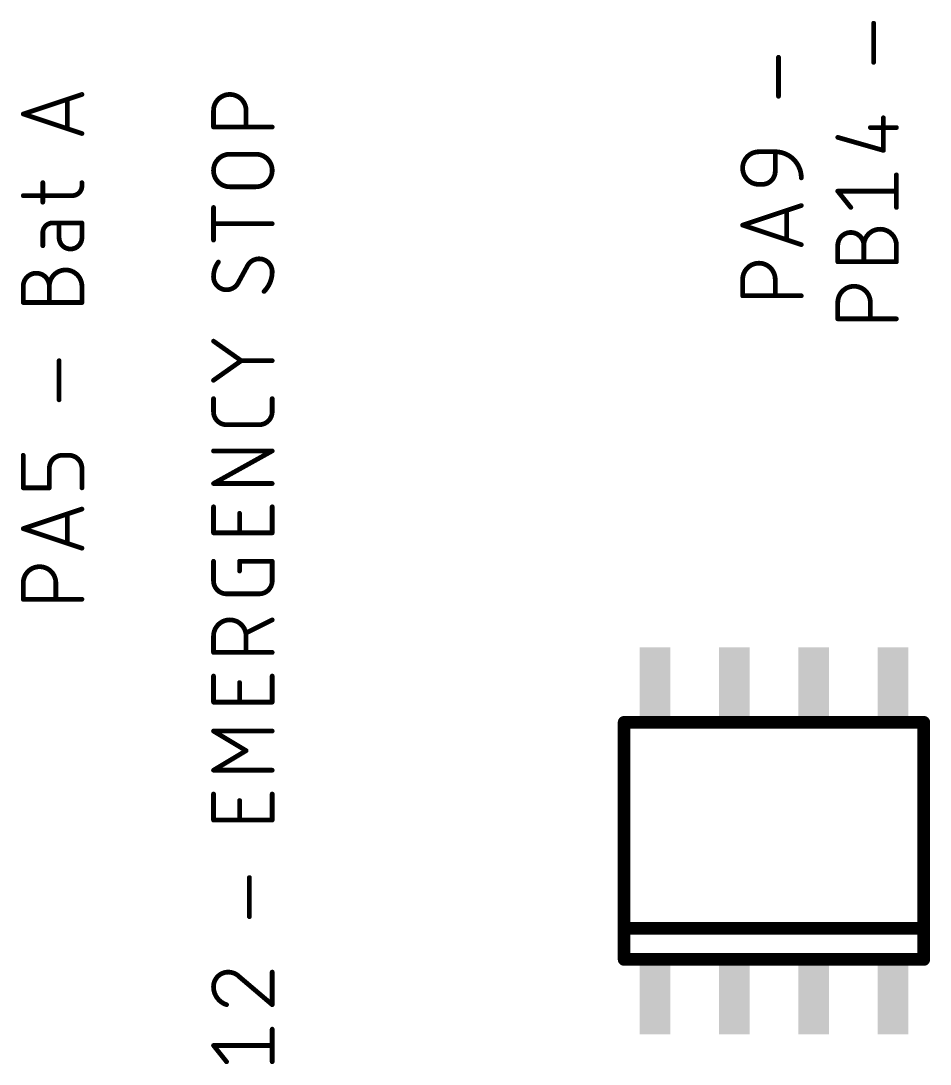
# Model space of a CAD drawing. Extents: x -18 to 127, y -8 to 112.
# Drawn here: x 13.94 to 28.5, y 29.42 to 46.14 of the extents above; entities that cross this region are included whole.
import ezdxf

# ---------------------------------------------------------------- set-up
doc = ezdxf.new("R2010")
doc.units = 0
doc.layers.add('21', color=253, linetype='CONTINUOUS')
doc.layers.add('51', color=253, linetype='CONTINUOUS')

# ---------------------------------------------------------------- blocks, each defined once
blk = doc.blocks.new('RECT')
blk.add_solid([(-0.5, -0.5), (0.5, -0.5), (-0.5, 0.5), (0.5, 0.5)])

msp = doc.modelspace()

# ---------------------------------------------------------------- linework, layer by layer
at = {"layer": '21', "const_width": 0.0762}
for points in [[(27.5964, 45.4761), (27.5964, 46.1026)], [(26.0724, 44.9317), (26.0724, 45.5582)], [(13.9741, 44.6486), (14.9139, 44.9619)], [(14.679, 44.8836), (14.679, 44.4137)], [(14.9139, 44.3354), (13.9741, 44.6486)], [(17.0221, 44.4398), (17.0221, 44.7008)], [(17.5442, 44.7008), (17.5442, 44.4398)], [(17.9619, 44.4398), (17.0221, 44.4398)], [(27.7531, 44.0653), (27.7531, 44.5874)], [(27.0221, 44.2741), (27.7531, 44.0653)], [(27.5442, 44.4307), (27.9619, 44.4307)], [(17.2832, 44.0039), (17.7008, 44.0039)], [(25.7592, 44.043), (26.0202, 44.043)], [(26.0202, 44.043), (26.0202, 43.7297)], [(27.9619, 43.1509), (27.9619, 43.673)], [(14.2874, 43.2352), (14.2874, 43.5484)], [(14.9139, 43.4962), (14.9139, 43.5484)], [(17.7008, 43.4818), (17.2832, 43.4818)], [(25.8114, 43.5209), (25.7592, 43.5209)], [(13.9741, 43.3396), (14.7573, 43.3396)], [(27.2309, 43.1509), (27.0221, 43.4119)], [(27.0221, 43.4119), (27.9619, 43.4119)], [(17.0221, 42.6284), (17.0221, 43.1505)], [(25.4981, 42.8675), (26.4379, 43.1808)], [(26.203, 43.1025), (26.203, 42.6326)], [(14.9139, 42.9022), (14.444, 42.9022)], [(14.5484, 42.9022), (14.5484, 42.6673)], [(14.9139, 42.6673), (14.9139, 42.9022)], [(17.9619, 42.8894), (17.0221, 42.8894)], [(26.4379, 42.5542), (25.4981, 42.8675)], [(14.2874, 42.7456), (14.2874, 42.5367)], [(27.0221, 42.2801), (27.0221, 42.5411)], [(27.4398, 42.2801), (27.4398, 42.5411)], [(27.9619, 42.5411), (27.9619, 42.2801)], [(27.9619, 42.2801), (27.0221, 42.2801)], [(17.5703, 42.2231), (17.4137, 41.9359)], [(25.4981, 41.7357), (25.4981, 41.9967)], [(26.0202, 41.9967), (26.0202, 41.7357)], [(13.9741, 41.627), (13.9741, 41.8881)], [(14.3918, 41.627), (14.3918, 41.8881)], [(14.9139, 41.8881), (14.9139, 41.627)], [(14.9139, 41.627), (13.9741, 41.627)], [(26.4379, 41.7357), (25.4981, 41.7357)], [(27.0221, 41.3657), (27.0221, 41.6267)], [(27.5442, 41.6267), (27.5442, 41.3657)], [(27.9619, 41.3657), (27.0221, 41.3657)], [(17.4659, 40.6949), (17.0221, 41.0081)], [(14.5484, 40.0682), (14.5484, 40.6947)], [(17.0221, 40.3816), (17.4659, 40.6949)], [(17.9619, 40.6949), (17.4659, 40.6949)], [(17.0221, 39.8781), (17.0221, 40.0869)], [(17.9619, 40.0869), (17.9619, 39.8781)], [(17.7531, 39.6692), (17.2309, 39.6692)], [(17.0221, 38.7269), (17.9619, 39.249)], [(17.9619, 39.249), (17.0221, 39.249)], [(13.9741, 38.6574), (13.9741, 39.1795)], [(14.7051, 39.1795), (14.6006, 39.1795)], [(14.3918, 38.9706), (14.3918, 38.6574)], [(14.9139, 38.6574), (14.9139, 38.9706)], [(14.3918, 38.6574), (13.9741, 38.6574)], [(17.9619, 38.7269), (17.0221, 38.7269)], [(13.9741, 38.004), (14.9139, 38.3173)], [(17.0221, 37.9362), (17.0221, 38.3539)], [(17.4398, 37.9362), (17.4398, 38.2495)], [(17.9619, 38.3539), (17.9619, 37.9362)], [(14.679, 38.239), (14.679, 37.7691)], [(14.9139, 37.6908), (13.9741, 38.004)], [(17.9619, 37.9362), (17.0221, 37.9362)], [(17.0221, 37.1679), (17.0221, 37.4812)], [(17.4398, 37.3246), (17.4398, 37.4812)], [(17.4398, 37.4812), (17.9619, 37.4812)], [(17.9619, 37.4812), (17.9619, 37.1679)], [(13.9741, 36.8722), (13.9741, 37.1332)], [(14.4962, 37.1332), (14.4962, 36.8722)], [(17.7531, 36.9591), (17.2309, 36.9591)], [(14.9139, 36.8722), (13.9741, 36.8722)], [(17.9619, 36.542), (17.5442, 36.3332)], [(17.0221, 36.0199), (17.0221, 36.281)], [(17.5442, 36.281), (17.5442, 36.0199)], [(17.9619, 36.0199), (17.0221, 36.0199)], [(17.0221, 35.2235), (17.0221, 35.6412)], [(17.9619, 35.6412), (17.9619, 35.2235)], [(17.4398, 35.2235), (17.4398, 35.5368)], [(17.9619, 35.2235), (17.0221, 35.2235)], [(17.5442, 34.4465), (17.0221, 34.7598)], [(17.0221, 34.7598), (17.9619, 34.7598)], [(17.0221, 34.1332), (17.5442, 34.4465)], [(17.9619, 34.1332), (17.0221, 34.1332)], [(17.0221, 33.3338), (17.0221, 33.7514)], [(17.9619, 33.7514), (17.9619, 33.3338)], [(17.4398, 33.3338), (17.4398, 33.647)], [(17.9619, 33.3338), (17.0221, 33.3338)], [(17.5964, 31.7863), (17.5964, 32.4128)], [(17.9619, 30.3755), (17.9619, 30.8976)], [(17.4398, 30.8193), (17.9619, 30.3755)], [(17.9619, 29.4611), (17.9619, 29.9832)], [(17.2309, 29.4611), (17.0221, 29.7221)], [(17.0221, 29.7221), (17.9619, 29.7221)]]:
    msp.add_lwpolyline(points, dxfattribs=at)
at = {"layer": '21'}
for points, const_width in [([(27.6155, 46.1026, 1), (27.5774, 46.1026)], 0.0381), ([(26.0915, 45.5582, 1), (26.0534, 45.5582)], 0.0381), ([(27.5774, 45.4761, 1), (27.6155, 45.4761)], 0.0381), ([(14.9199, 44.9438, 1), (14.9079, 44.98)], 0.0381), ([(17.5442, 44.7008, 1), (17.0221, 44.7008)], 0.0762), ([(14.698, 44.8836, 1), (14.6599, 44.8836)], 0.0381), ([(26.0534, 44.9317, 1), (26.0915, 44.9317)], 0.0381), ([(13.9801, 44.6667, 1), (13.9681, 44.6306)], 0.0381), ([(13.9681, 44.6667, 1), (13.9801, 44.6306)], 0.0381), ([(17.0412, 44.7008, 1), (17.0031, 44.7008)], 0.0381), ([(17.0031, 44.7008, 1), (17.0412, 44.7008)], 0.0381), ([(17.5633, 44.7008, 1), (17.5252, 44.7008)], 0.0381), ([(17.5252, 44.7008, 1), (17.5633, 44.7008)], 0.0381), ([(17.0221, 44.4588, 1), (17.0221, 44.4207)], 0.0381), ([(17.9619, 44.4207, 1), (17.9619, 44.4588)], 0.0381), ([(27.7721, 44.5874, 1), (27.734, 44.5874)], 0.0381), ([(14.6599, 44.4137, 1), (14.698, 44.4137)], 0.0381), ([(14.9079, 44.3173, 1), (14.9199, 44.3534)], 0.0381), ([(17.0031, 44.4398, 1), (17.0412, 44.4398)], 0.0381), ([(17.5252, 44.4398, 1), (17.5633, 44.4398)], 0.0381), ([(27.0273, 44.2924, 1), (27.0169, 44.2558)], 0.0381), ([(27.5442, 44.4498, 1), (27.5442, 44.4117)], 0.0381), ([(27.9619, 44.4117, 1), (27.9619, 44.4498)], 0.0381), ([(17.2832, 44.0039, 1), (17.2832, 43.4818)], 0.0762), ([(17.2832, 44.023, 1), (17.2832, 43.9849)], 0.0381), ([(17.2832, 43.9848, 1), (17.2832, 44.0229)], 0.0381), ([(17.7008, 44.023, 1), (17.7008, 43.9849)], 0.0381), ([(17.7008, 43.4818, 1), (17.7008, 44.0039)], 0.0762), ([(17.7008, 43.9849, 1), (17.7008, 44.023)], 0.0381), ([(25.7592, 44.043, 1), (25.7592, 43.5209)], 0.0762), ([(25.7592, 44.062, 1), (25.7592, 44.0239)], 0.0381), ([(25.7592, 44.0239, 1), (25.7592, 44.062)], 0.0381), ([(26.4379, 43.6253, 0.4142), (26.0202, 44.043)], 0.0762), ([(26.0202, 44.062, 1), (26.0202, 44.0239)], 0.0381), ([(26.0393, 44.043, 1), (26.0012, 44.043)], 0.0381), ([(26.0202, 44.0239, 1), (26.0202, 44.062)], 0.0381), ([(27.734, 44.0653, 1), (27.7721, 44.0653)], 0.0381), ([(27.7478, 44.0469, 1), (27.7583, 44.0836)], 0.0381), ([(25.8114, 43.5209, 0.4142), (26.0202, 43.7297)], 0.0762), ([(26.0393, 43.7297, 1), (26.0012, 43.7297)], 0.0381), ([(26.0012, 43.7297, 1), (26.0393, 43.7297)], 0.0381), ([(26.4189, 43.6253, 1), (26.457, 43.6253)], 0.0381), ([(27.9809, 43.673, 1), (27.9428, 43.673)], 0.0381), ([(14.3064, 43.5484, 1), (14.2683, 43.5484)], 0.0381), ([(14.7573, 43.3396, 0.4142), (14.9139, 43.4962)], 0.0762), ([(14.9329, 43.5484, 1), (14.8948, 43.5484)], 0.0381), ([(14.9329, 43.4962, 1), (14.8948, 43.4962)], 0.0381), ([(14.8948, 43.4962, 1), (14.9329, 43.4962)], 0.0381), ([(17.2832, 43.5008, 1), (17.2832, 43.4627)], 0.0381), ([(17.2832, 43.4627, 1), (17.2832, 43.5008)], 0.0381), ([(17.7008, 43.5008, 1), (17.7008, 43.4627)], 0.0381), ([(17.7008, 43.4627, 1), (17.7008, 43.5008)], 0.0381), ([(25.7592, 43.5399, 1), (25.7592, 43.5018)], 0.0381), ([(25.7592, 43.5018, 1), (25.7592, 43.5399)], 0.0381), ([(25.8114, 43.5399, 1), (25.8114, 43.5018)], 0.0381), ([(25.8114, 43.5018, 1), (25.8114, 43.5399)], 0.0381), ([(13.9741, 43.3586, 1), (13.9741, 43.3205)], 0.0381), ([(14.7573, 43.3586, 1), (14.7573, 43.3205)], 0.0381), ([(14.7573, 43.3205, 1), (14.7573, 43.3586)], 0.0381), ([(27.037, 43.4238, 1), (27.0072, 43.4)], 0.0381), ([(27.0221, 43.431, 1), (27.0221, 43.3929)], 0.0381), ([(27.9619, 43.3929, 1), (27.9619, 43.431)], 0.0381), ([(14.2683, 43.2352, 1), (14.3064, 43.2352)], 0.0381), ([(17.0412, 43.1505, 1), (17.0031, 43.1505)], 0.0381), ([(26.222, 43.1025, 1), (26.1839, 43.1025)], 0.0381), ([(26.4439, 43.1627, 1), (26.4319, 43.1989)], 0.0381), ([(27.2161, 43.139, 1), (27.2458, 43.1628)], 0.0381), ([(27.9428, 43.1509, 1), (27.9809, 43.1509)], 0.0381), ([(14.444, 42.9022, 0.4142), (14.2874, 42.7456)], 0.0762), ([(14.444, 42.9213, 1), (14.444, 42.8832)], 0.0381), ([(14.444, 42.8832, 1), (14.444, 42.9213)], 0.0381), ([(14.5675, 42.9022, 1), (14.5294, 42.9022)], 0.0381), ([(14.9329, 42.9022, 1), (14.8948, 42.9022)], 0.0381), ([(14.9139, 42.8832, 1), (14.9139, 42.9213)], 0.0381), ([(17.0221, 42.9085, 1), (17.0221, 42.8704)], 0.0381), ([(17.9619, 42.8704, 1), (17.9619, 42.9085)], 0.0381), ([(25.5041, 42.8856, 1), (25.4921, 42.8494)], 0.0381), ([(25.4921, 42.8856, 1), (25.5041, 42.8494)], 0.0381), ([(27.9619, 42.5411, 1), (27.4398, 42.5411)], 0.0762), ([(14.3064, 42.7456, 1), (14.2683, 42.7456)], 0.0381), ([(14.2683, 42.7456, 1), (14.3064, 42.7456)], 0.0381), ([(14.5484, 42.6673, 1), (14.9139, 42.6673)], 0.0762), ([(14.5675, 42.6673, 1), (14.5294, 42.6673)], 0.0381), ([(14.5294, 42.6673, 1), (14.5675, 42.6673)], 0.0381), ([(14.9329, 42.6673, 1), (14.8948, 42.6673)], 0.0381), ([(14.8948, 42.6673, 1), (14.9329, 42.6673)], 0.0381), ([(17.0031, 42.6284, 1), (17.0412, 42.6284)], 0.0381), ([(26.1839, 42.6326, 1), (26.222, 42.6326)], 0.0381), ([(27.4398, 42.5411, 1), (27.0221, 42.5411)], 0.0762), ([(14.2683, 42.5367, 1), (14.3064, 42.5367)], 0.0381), ([(26.4319, 42.5362, 1), (26.4439, 42.5723)], 0.0381), ([(27.0412, 42.5411, 1), (27.0031, 42.5411)], 0.0381), ([(27.0031, 42.5411, 1), (27.0412, 42.5411)], 0.0381), ([(27.4588, 42.5411, 1), (27.4207, 42.5411)], 0.0381), ([(27.4207, 42.5411, 1), (27.4588, 42.5411)], 0.0381), ([(27.4207, 42.5411, 1), (27.4588, 42.5411)], 0.0381), ([(27.9809, 42.5411, 1), (27.9428, 42.5411)], 0.0381), ([(27.9428, 42.5411, 1), (27.9809, 42.5411)], 0.0381), ([(17.1004, 42.2753, 0.1623), (17.0221, 42.0403)], 0.0762), ([(17.1157, 42.2639, 1), (17.0852, 42.2867)], 0.0381), ([(17.7531, 42.3275, 0.2656), (17.5703, 42.2231)], 0.0762), ([(17.7531, 42.3466, 1), (17.7531, 42.3085)], 0.0381), ([(17.9619, 42.1187, 0.4142), (17.7531, 42.3275)], 0.0762), ([(17.7531, 42.3085, 1), (17.7531, 42.3466)], 0.0381), ([(26.0202, 41.9967, 1), (25.4981, 41.9967)], 0.0762), ([(27.0221, 42.2991, 1), (27.0221, 42.261)], 0.0381), ([(27.0031, 42.2801, 1), (27.0412, 42.2801)], 0.0381), ([(27.4207, 42.2801, 1), (27.4588, 42.2801)], 0.0381), ([(27.9428, 42.2801, 1), (27.9809, 42.2801)], 0.0381), ([(27.9619, 42.261, 1), (27.9619, 42.2991)], 0.0381), ([(14.3918, 41.8881, 1), (13.9741, 41.8881)], 0.0762), ([(14.9139, 41.8881, 1), (14.3918, 41.8881)], 0.0762), ([(17.5539, 42.2328, 1), (17.5867, 42.2134)], 0.0381), ([(17.587, 42.214, 1), (17.5536, 42.2322)], 0.0381), ([(17.8314, 41.8054, 0.2), (17.9619, 42.1187)], 0.0762), ([(17.9428, 42.1187, 1), (17.9809, 42.1187)], 0.0381), ([(17.9809, 42.1187, 1), (17.9429, 42.1187)], 0.0381), ([(17.0221, 42.0403, 0.4142), (17.2309, 41.8315)], 0.0762), ([(17.0412, 42.0403, 1), (17.0031, 42.0403)], 0.0381), ([(17.0031, 42.0403, 1), (17.0412, 42.0403)], 0.0381), ([(17.2309, 41.8315, 0.2656), (17.4137, 41.9359)], 0.0762), ([(17.397, 41.945, 1), (17.4304, 41.9268)], 0.0381), ([(17.4301, 41.9263, 1), (17.3973, 41.9456)], 0.0381), ([(25.5172, 41.9967, 1), (25.4791, 41.9967)], 0.0381), ([(25.4791, 41.9967, 1), (25.5172, 41.9967)], 0.0381), ([(26.0393, 41.9967, 1), (26.0012, 41.9967)], 0.0381), ([(26.0012, 41.9967, 1), (26.0393, 41.9967)], 0.0381), ([(13.9931, 41.8881, 1), (13.955, 41.8881)], 0.0381), ([(13.955, 41.8881, 1), (13.9931, 41.8881)], 0.0381), ([(14.4108, 41.8881, 1), (14.3727, 41.8881)], 0.0381), ([(14.3727, 41.8881, 1), (14.4108, 41.8881)], 0.0381), ([(14.3727, 41.8881, 1), (14.4108, 41.8881)], 0.0381), ([(14.9329, 41.8881, 1), (14.8948, 41.8881)], 0.0381), ([(14.8948, 41.8881, 1), (14.9329, 41.8881)], 0.0381), ([(17.2309, 41.8505, 1), (17.2309, 41.8125)], 0.0381), ([(17.2309, 41.8125, 1), (17.2309, 41.8506)], 0.0381), ([(17.818, 41.8189, 1), (17.8448, 41.7919)], 0.0381), ([(27.5442, 41.6267, 1), (27.0221, 41.6267)], 0.0762), ([(13.9741, 41.6461, 1), (13.9741, 41.608)], 0.0381), ([(13.955, 41.627, 1), (13.9931, 41.627)], 0.0381), ([(14.3727, 41.627, 1), (14.4108, 41.627)], 0.0381), ([(14.8948, 41.627, 1), (14.9329, 41.627)], 0.0381), ([(14.9139, 41.608, 1), (14.9139, 41.6461)], 0.0381), ([(25.4981, 41.7547, 1), (25.4981, 41.7166)], 0.0381), ([(25.4791, 41.7357, 1), (25.5172, 41.7357)], 0.0381), ([(26.0012, 41.7357, 1), (26.0393, 41.7357)], 0.0381), ([(26.4379, 41.7166, 1), (26.4379, 41.7547)], 0.0381), ([(27.0412, 41.6267, 1), (27.0031, 41.6267)], 0.0381), ([(27.0031, 41.6267, 1), (27.0412, 41.6267)], 0.0381), ([(27.5633, 41.6267, 1), (27.5252, 41.6267)], 0.0381), ([(27.5252, 41.6267, 1), (27.5633, 41.6267)], 0.0381), ([(27.0221, 41.3847, 1), (27.0221, 41.3466)], 0.0381), ([(27.0031, 41.3657, 1), (27.0412, 41.3657)], 0.0381), ([(27.5252, 41.3657, 1), (27.5633, 41.3657)], 0.0381), ([(27.9619, 41.3466, 1), (27.9619, 41.3847)], 0.0381), ([(17.0331, 41.0237, 1), (17.0111, 40.9926)], 0.0381), ([(14.5675, 40.6947, 1), (14.5294, 40.6947)], 0.0381), ([(17.4659, 40.7139, 1), (17.4659, 40.6758)], 0.0381), ([(17.4769, 40.6793, 1), (17.4549, 40.7104)], 0.0381), ([(17.4549, 40.6793, 1), (17.4769, 40.7104)], 0.0381), ([(17.9619, 40.6758, 1), (17.9619, 40.7139)], 0.0381), ([(17.0111, 40.3972, 1), (17.0331, 40.366)], 0.0381), ([(17.0412, 40.0869, 1), (17.0031, 40.0869)], 0.0381), ([(17.9809, 40.0869, 1), (17.9428, 40.0869)], 0.0381), ([(14.5294, 40.0682, 1), (14.5675, 40.0682)], 0.0381), ([(17.0221, 39.8781, 0.4142), (17.2309, 39.6692)], 0.0762), ([(17.0411, 39.8781, 1), (17.003, 39.8781)], 0.0381), ([(17.0031, 39.8781, 1), (17.0412, 39.8781)], 0.0381), ([(17.7531, 39.6692, 0.4142), (17.9619, 39.8781)], 0.0762), ([(17.9809, 39.8781, 1), (17.9428, 39.8781)], 0.0381), ([(17.9428, 39.8781, 1), (17.9809, 39.8781)], 0.0381), ([(17.2309, 39.6883, 1), (17.2309, 39.6502)], 0.0381), ([(17.2309, 39.6502, 1), (17.2309, 39.6883)], 0.0381), ([(17.7531, 39.6883, 1), (17.7531, 39.6502)], 0.0381), ([(17.7531, 39.6502, 1), (17.7531, 39.6883)], 0.0381), ([(17.0221, 39.2681, 1), (17.0221, 39.23)], 0.0381), ([(17.9712, 39.2324, 1), (17.9526, 39.2657)], 0.0381), ([(17.9619, 39.23, 1), (17.9619, 39.2681)], 0.0381), ([(13.9931, 39.1795, 1), (13.955, 39.1795)], 0.0381), ([(14.6006, 39.1795, 0.4142), (14.3918, 38.9706)], 0.0762), ([(14.6006, 39.1985, 1), (14.6006, 39.1604)], 0.0381), ([(14.6006, 39.1604, 1), (14.6006, 39.1985)], 0.0381), ([(14.9139, 38.9706, 0.4142), (14.7051, 39.1795)], 0.0762), ([(14.7051, 39.1985, 1), (14.7051, 39.1604)], 0.0381), ([(14.7051, 39.1604, 1), (14.7051, 39.1985)], 0.0381), ([(14.4108, 38.9706, 1), (14.3727, 38.9706)], 0.0381), ([(14.3727, 38.9706, 1), (14.4108, 38.9706)], 0.0381), ([(14.9329, 38.9706, 1), (14.8948, 38.9706)], 0.0381), ([(14.8948, 38.9706, 1), (14.9329, 38.9706)], 0.0381), ([(13.9741, 38.6764, 1), (13.9741, 38.6383)], 0.0381), ([(13.955, 38.6574, 1), (13.9931, 38.6574)], 0.0381), ([(14.3727, 38.6574, 1), (14.4108, 38.6574)], 0.0381), ([(14.3918, 38.6383, 1), (14.3918, 38.6764)], 0.0381), ([(14.8948, 38.6574, 1), (14.9329, 38.6574)], 0.0381), ([(17.0221, 38.746, 1), (17.0221, 38.7079)], 0.0381), ([(17.0128, 38.7436, 1), (17.0314, 38.7103)], 0.0381), ([(17.9619, 38.7079, 1), (17.9619, 38.746)], 0.0381), ([(14.9199, 38.2992, 1), (14.9079, 38.3354)], 0.0381), ([(17.0412, 38.3539, 1), (17.0031, 38.3539)], 0.0381), ([(17.4588, 38.2495, 1), (17.4207, 38.2495)], 0.0381), ([(17.9809, 38.3539, 1), (17.9428, 38.3539)], 0.0381), ([(14.698, 38.239, 1), (14.6599, 38.239)], 0.0381), ([(13.9801, 38.0221, 1), (13.9681, 37.986)], 0.0381), ([(13.9681, 38.0221, 1), (13.9801, 37.986)], 0.0381), ([(17.0221, 37.9553, 1), (17.0221, 37.9172)], 0.0381), ([(17.0031, 37.9362, 1), (17.0412, 37.9362)], 0.0381), ([(17.4207, 37.9362, 1), (17.4588, 37.9362)], 0.0381), ([(17.9428, 37.9362, 1), (17.9809, 37.9362)], 0.0381), ([(17.9619, 37.9172, 1), (17.9619, 37.9553)], 0.0381), ([(14.6599, 37.7691, 1), (14.698, 37.7691)], 0.0381), ([(14.9079, 37.6727, 1), (14.9199, 37.7088)], 0.0381), ([(17.0412, 37.4812, 1), (17.0031, 37.4812)], 0.0381), ([(17.4398, 37.5003, 1), (17.4398, 37.4622)], 0.0381), ([(17.4588, 37.4812, 1), (17.4207, 37.4812)], 0.0381), ([(17.9809, 37.4812, 1), (17.9428, 37.4812)], 0.0381), ([(17.9619, 37.4622, 1), (17.9619, 37.5003)], 0.0381), ([(14.4962, 37.1332, 1), (13.9741, 37.1332)], 0.0762), ([(17.4207, 37.3246, 1), (17.4588, 37.3246)], 0.0381), ([(13.9931, 37.1332, 1), (13.955, 37.1332)], 0.0381), ([(13.955, 37.1332, 1), (13.9931, 37.1332)], 0.0381), ([(14.5153, 37.1332, 1), (14.4772, 37.1332)], 0.0381), ([(14.4772, 37.1332, 1), (14.5153, 37.1332)], 0.0381), ([(17.0221, 37.1679, 0.4142), (17.2309, 36.9591)], 0.0762), ([(17.0411, 37.1679, 1), (17.003, 37.1679)], 0.0381), ([(17.0031, 37.1679, 1), (17.0412, 37.1679)], 0.0381), ([(17.7531, 36.9591, 0.4142), (17.9619, 37.1679)], 0.0762), ([(17.9809, 37.1679, 1), (17.9428, 37.1679)], 0.0381), ([(17.9428, 37.1679, 1), (17.9809, 37.1679)], 0.0381), ([(17.2309, 36.9782, 1), (17.2309, 36.9401)], 0.0381), ([(17.2309, 36.9401, 1), (17.2309, 36.9782)], 0.0381), ([(17.7531, 36.9782, 1), (17.7531, 36.9401)], 0.0381), ([(17.7531, 36.9401, 1), (17.7531, 36.9782)], 0.0381), ([(13.9741, 36.8912, 1), (13.9741, 36.8531)], 0.0381), ([(13.955, 36.8722, 1), (13.9931, 36.8722)], 0.0381), ([(14.4772, 36.8722, 1), (14.5153, 36.8722)], 0.0381), ([(14.9139, 36.8531, 1), (14.9139, 36.8912)], 0.0381), ([(17.5442, 36.281, 1), (17.0221, 36.281)], 0.0762), ([(17.9704, 36.525, 1), (17.9534, 36.5591)], 0.0381), ([(17.0412, 36.281, 1), (17.0031, 36.281)], 0.0381), ([(17.0031, 36.281, 1), (17.0412, 36.281)], 0.0381), ([(17.5357, 36.3502, 1), (17.5527, 36.3162)], 0.0381), ([(17.5633, 36.281, 1), (17.5252, 36.281)], 0.0381), ([(17.5252, 36.281, 1), (17.5633, 36.281)], 0.0381), ([(17.0221, 36.039, 1), (17.0221, 36.0009)], 0.0381), ([(17.0031, 36.0199, 1), (17.0412, 36.0199)], 0.0381), ([(17.5252, 36.0199, 1), (17.5633, 36.0199)], 0.0381), ([(17.9619, 36.0009, 1), (17.9619, 36.039)], 0.0381), ([(17.0412, 35.6412, 1), (17.0031, 35.6412)], 0.0381), ([(17.9809, 35.6412, 1), (17.9428, 35.6412)], 0.0381), ([(17.4588, 35.5368, 1), (17.4207, 35.5368)], 0.0381), ([(17.0221, 35.2426, 1), (17.0221, 35.2045)], 0.0381), ([(17.0031, 35.2235, 1), (17.0412, 35.2235)], 0.0381), ([(17.4207, 35.2235, 1), (17.4588, 35.2235)], 0.0381), ([(17.9428, 35.2235, 1), (17.9809, 35.2235)], 0.0381), ([(17.9619, 35.2045, 1), (17.9619, 35.2426)], 0.0381), ([(17.0319, 34.7761, 1), (17.0123, 34.7434)], 0.0381), ([(17.0221, 34.7788, 1), (17.0221, 34.7407)], 0.0381), ([(17.9619, 34.7407, 1), (17.9619, 34.7788)], 0.0381), ([(17.554, 34.4302, 1), (17.5344, 34.4628)], 0.0381), ([(17.5344, 34.4302, 1), (17.554, 34.4628)], 0.0381), ([(17.0221, 34.1523, 1), (17.0221, 34.1142)], 0.0381), ([(17.0123, 34.1496, 1), (17.0319, 34.1169)], 0.0381), ([(17.9619, 34.1142, 1), (17.9619, 34.1523)], 0.0381), ([(17.0412, 33.7514, 1), (17.0031, 33.7514)], 0.0381), ([(17.9809, 33.7514, 1), (17.9428, 33.7514)], 0.0381), ([(17.4588, 33.647, 1), (17.4207, 33.647)], 0.0381), ([(17.0221, 33.3528, 1), (17.0221, 33.3147)], 0.0381), ([(17.0031, 33.3338, 1), (17.0412, 33.3338)], 0.0381), ([(17.4207, 33.3338, 1), (17.4588, 33.3338)], 0.0381), ([(17.9428, 33.3338, 1), (17.9809, 33.3338)], 0.0381), ([(17.9619, 33.3147, 1), (17.9619, 33.3528)], 0.0381), ([(17.6155, 32.4128, 1), (17.5774, 32.4128)], 0.0381), ([(17.5774, 31.7863, 1), (17.6155, 31.7863)], 0.0381), ([(17.257, 30.8976, 0.4142), (17.0221, 30.6626)], 0.0762), ([(17.4398, 30.8193, 0.2053), (17.257, 30.8976)], 0.0762), ([(17.257, 30.9166, 1), (17.2571, 30.8785)], 0.0381), ([(17.257, 30.8785, 1), (17.257, 30.9166)], 0.0381), ([(17.9809, 30.8976, 1), (17.9428, 30.8976)], 0.0381), ([(17.4521, 30.8338, 1), (17.4275, 30.8047)], 0.0381), ([(17.426, 30.8061, 1), (17.4536, 30.8324)], 0.0381), ([(17.0221, 30.6626, 0.3252), (17.2309, 30.3755)], 0.0762), ([(17.0031, 30.6626, 1), (17.0412, 30.6626)], 0.0381), ([(17.0411, 30.6626, 1), (17.0031, 30.6626)], 0.0381), ([(17.2251, 30.3573, 1), (17.2368, 30.3936)], 0.0381), ([(17.9428, 30.3755, 1), (17.9809, 30.3755)], 0.0381), ([(17.9496, 30.3609, 1), (17.9742, 30.39)], 0.0381), ([(17.9809, 29.9832, 1), (17.9428, 29.9832)], 0.0381), ([(17.037, 29.734, 1), (17.0072, 29.7102)], 0.0381), ([(17.0221, 29.7412, 1), (17.0221, 29.7031)], 0.0381), ([(17.9619, 29.7031, 1), (17.9619, 29.7412)], 0.0381), ([(17.2161, 29.4492, 1), (17.2458, 29.473)], 0.0381), ([(17.9428, 29.4611, 1), (17.9809, 29.4611)], 0.0381)]:
    msp.add_lwpolyline(points, format="xyb", dxfattribs=dict(at, const_width=const_width))
at = {"layer": '51', "const_width": 0.2032}
for points in [[(23.6, 31.6), (23.6, 34.9)], [(23.6, 34.9), (28.4, 34.9)], [(28.4, 34.9), (28.4, 31.6)], [(23.6, 31.1), (23.6, 31.6)], [(28.4, 31.6), (23.6, 31.6)], [(28.4, 31.6), (28.4, 31.1)], [(28.4, 31.1), (23.6, 31.1)]]:
    msp.add_lwpolyline(points, dxfattribs=at)
at = {"layer": '51', "const_width": 0.1016}
for points in [[(23.6508, 34.9, 1), (23.5492, 34.9)], [(23.6, 34.9508, 1), (23.6, 34.8492)], [(28.4508, 34.9, 1), (28.3492, 34.9)], [(28.4, 34.8492, 1), (28.4, 34.9508)], [(23.6508, 31.6, 1), (23.5492, 31.6)], [(23.6, 31.6508, 1), (23.6, 31.5492)], [(23.5492, 31.6, 1), (23.6508, 31.6)], [(28.4508, 31.6, 1), (28.3492, 31.6)], [(28.3492, 31.6, 1), (28.4508, 31.6)], [(28.4, 31.5492, 1), (28.4, 31.6508)], [(23.6, 31.1508, 1), (23.6, 31.0492)], [(23.5492, 31.1, 1), (23.6508, 31.1)], [(28.3492, 31.1, 1), (28.4508, 31.1)], [(28.4, 31.0492, 1), (28.4, 31.1508)]]:
    msp.add_lwpolyline(points, format="xyb", dxfattribs=at)

# ---------------------------------------------------------------- block references
at = {"layer": '51', "xscale": 0.4902, "yscale": 1.1001}
for p in [(24.095, 35.55), (25.365, 35.55), (26.635, 35.55), (27.905, 35.55), (24.095, 30.45), (25.365, 30.45), (26.635, 30.45), (27.905, 30.45)]:
    msp.add_blockref('RECT', p, dxfattribs=at)

doc.saveas('drawing.dxf')
